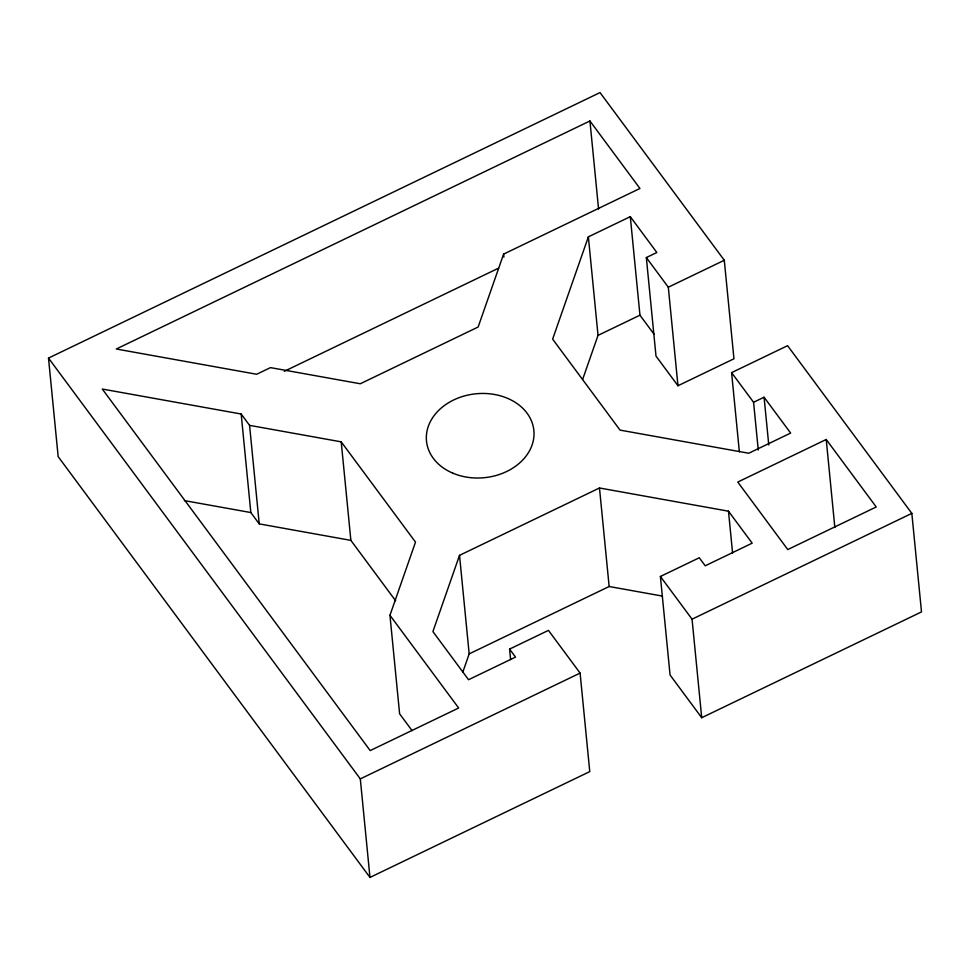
<?xml version="1.0" encoding="UTF-8"?>
<svg xmlns="http://www.w3.org/2000/svg" width="970" height="970" viewBox="0 0 970 970"><rect width="100%" height="100%" fill="white"/><g stroke="black" fill="none" stroke-linecap="round" stroke-linejoin="round"><path stroke-width="1.45" d="M503.612 254.104L478.137 327.023L360.282 383.768L270.472 367.618L256.674 374.262L116.291 349.006L589.93 120.983L639.945 188.471L503.612 254.104L503.903 257.086M389.952 615.295L415.512 542.109L341.21 441.847L249.569 425.357L241.178 414.02L102.299 389.043L370.2 750.586L458.652 708.003L389.952 615.295L399.616 713.823L412.104 730.677M739.358 451.765L731.598 372.638L787.579 345.684L911.836 513.372L921.5 611.912L701.71 717.715L670.064 674.999L660.4 576.471L699.273 557.762L705.214 565.789L752.174 543.176L728.482 511.19L599.484 487.983L459.513 555.361L432.899 631.591L468.558 679.715L515.531 657.102L509.589 649.088L548.45 630.379L580.096 673.083L589.76 771.611L369.97 877.426L58.164 456.627L48.5 358.088L600.03 92.574L724.287 260.263L733.951 358.791L677.969 385.745L655.999 356.087L646.335 257.559L656.848 252.503L630.294 216.662L588.366 236.85L552.633 339.136L620.036 430.11L748.719 453.245L790.647 433.069L764.081 397.227L753.569 402.283L758.261 450.056M462.763 672.246L469.177 653.889L459.513 555.361M582.643 379.416L598.029 335.377L588.366 236.85M284.283 371.316L498.592 268.144M677.969 385.745L668.306 287.217L724.287 260.263M598.029 335.377L639.957 315.189L630.294 216.662M826.222 439.483L737.77 482.066L787.773 549.553L876.225 506.97L826.222 439.483L834.855 527.571M469.177 653.889L609.148 586.51L662.522 596.113M369.97 877.426L360.307 778.898L580.096 673.083M701.71 717.715L692.059 619.187L911.836 513.372M184.348 500.593L250.83 512.548L259.233 523.885L350.873 540.375L395.639 600.782M646.335 257.559L668.306 287.217M731.598 372.638L753.569 402.283M639.957 315.189L654.12 334.31M660.4 576.471L692.059 619.187M48.5 358.088L360.307 778.898M764.081 397.227L768.773 445M728.482 511.19L732.58 552.985M589.93 120.983L598.575 209.059M599.484 487.983L609.148 586.51M509.589 649.088L510.608 659.539M341.21 441.847L350.873 540.375M249.569 425.357L259.233 523.885M241.178 414.02L250.83 512.548M452.82 473.166A53.956 42.171 -5.6 0 0 534.021 434.075A53.956 42.171 -5.6 0 0 453.669 399.967A53.956 42.171 -5.6 0 0 452.82 473.166"/></g></svg>
